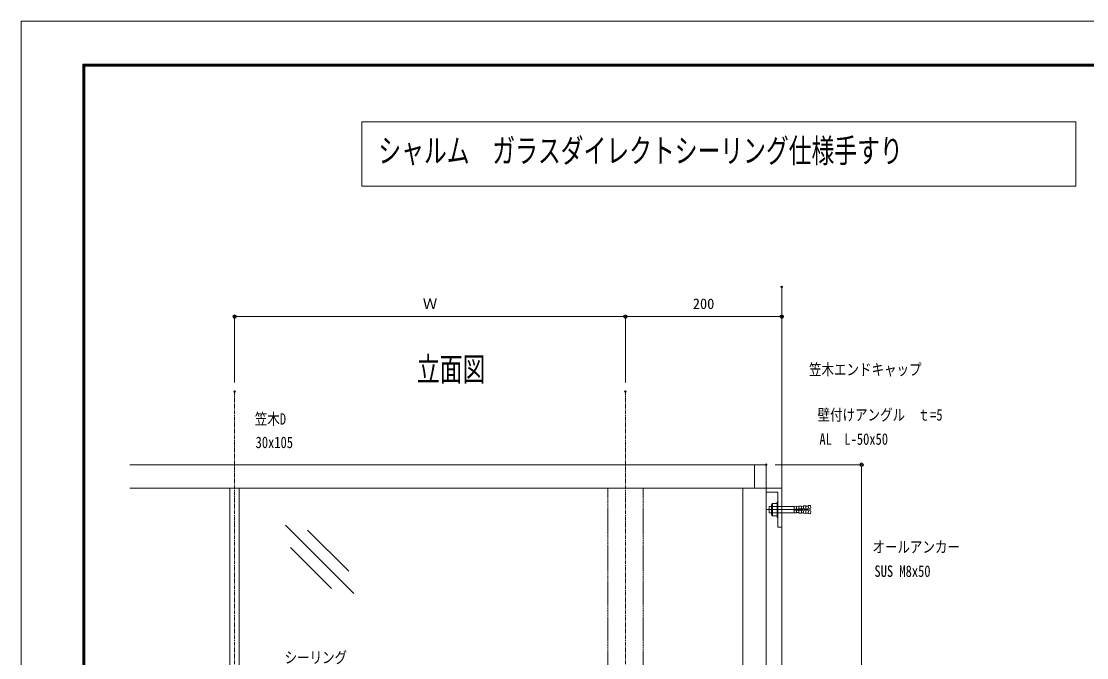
# Model space of a CAD drawing. Units: millimetres, scale not verified. Extents: x -1682 to 1682, y -1188 to 1188.
# Drawn here: x -1682 to -319, y 374 to 1188 of the extents above; entities that cross this region are included whole.
import ezdxf
from ezdxf.enums import TextEntityAlignment as Align

# ---------------------------------------------------------------- set-up
doc = ezdxf.new("R2010")
doc.units = ezdxf.units.MM
doc.header["$LTSCALE"] = 4
doc.header["$PDMODE"] = 32
doc.header["$PDSIZE"] = 2
for name, pattern in [('USER1', [2, 1.25, -0.25, 0.25, -0.25]), ('USER3', [0.375, 0.25, -0.125]), ('USER4', [2.3, 2, -0.1, 0.1, -0.1])]:
    doc.linetypes.add(name, pattern=pattern)
for name, color, linetype, lineweight in [('0-0_0', 7, 'Continuous', 18), ('0-1_DEFPOINTS', 7, 'Continuous', 18), ('0-3_MOJI', 7, 'Continuous', 18), ('0-5_WAKU', 7, 'Continuous', 18), ('0-6_6ﾊｯﾁﾝｸﾞ', 4, 'Continuous', 18), ('0-7_2躯体線', 4, 'Continuous', 18), ('0-8_3中心線', 2, 'USER1', 18), ('0-A_1手摺寸法', 7, 'Continuous', 18), ('0-E_4アルミ', 6, 'Continuous', 18), ('1-2_2躯体隠れ', 6, 'USER3', 18)]:
    doc.layers.add(name, color=color, linetype=linetype, lineweight=lineweight)
doc.styles.add('ＭＳ ゴシック', font='')
doc.styles.get('ＭＳ ゴシック').set_extended_font_data('MS Gothic')

# ---------------------------------------------------------------- blocks, each defined once
blk = doc.blocks.new('_ORIGIN2')
at = {"layer": '0-0_0'}
blk.add_line((-0.5, 0), (-1, 0), dxfattribs=at)
for radius in [0.5, 0.25]:
    blk.add_circle((0, 0), radius, dxfattribs=at)
blk = doc.blocks.new('D41')
at = {"layer": '0-1_DEFPOINTS'}
for p in [(2401.373, 1854.545), (2401.373, 1758.625), (2901.371, 1758.625)]:
    blk.add_point(p, dxfattribs=at)
at = {"layer": '0-A_1手摺寸法'}
for p, q in [((2401.373, 1770.125), (2401.373, 1854.545)), ((2896.771, 1854.545), (2405.973, 1854.545)), ((2901.371, 1770.125), (2901.371, 1854.545))]:
    blk.add_line(p, q, dxfattribs=at)
at = {"layer": '0-A_1手摺寸法', "xscale": 4.6, "yscale": 4.6, "rotation": 180}
blk.add_blockref('_ORIGIN2', (2401.373, 1854.545), dxfattribs=at)
at = {"layer": '0-A_1手摺寸法', "xscale": 4.6, "yscale": 4.6}
blk.add_blockref('_ORIGIN2', (2901.371, 1854.545), dxfattribs=at)
at = {"layer": '0-A_1手摺寸法', "style": 'ＭＳ ゴシック'}
blk.add_text('Ｗ', height=13.49, dxfattribs=at).set_placement((2642.172, 1860.295), align=Align.BOTTOM_LEFT)
blk = doc.blocks.new('D42')
at = {"layer": '0-1_DEFPOINTS'}
blk.add_point((3081.371, 1665.125), dxfattribs=at)
at = {"layer": '0-A_1手摺寸法'}
for p, q in [((3092.871, 1665.125), (3203.506, 1665.125)), ((3203.506, 1660.525), (3203.506, 569.725))]:
    blk.add_line(p, q, dxfattribs=at)
at = {"layer": '0-A_1手摺寸法', "xscale": 4.6, "yscale": 4.6, "rotation": 90}
blk.add_blockref('_ORIGIN2', (3203.506, 1665.125), dxfattribs=at)
blk = doc.blocks.new('D43')
at = {"layer": '0-1_DEFPOINTS'}
for p in [(3101.371, 1892.519), (2901.371, 1854.545), (2901.371, 1758.625)]:
    blk.add_point(p, dxfattribs=at)
at = {"layer": '0-A_1手摺寸法'}
for p, q in [((3101.371, 1881.019), (3101.371, 1854.545)), ((2901.371, 1770.125), (2901.371, 1854.545)), ((3096.771, 1854.545), (2905.971, 1854.545))]:
    blk.add_line(p, q, dxfattribs=at)
at = {"layer": '0-A_1手摺寸法', "xscale": 4.6, "yscale": 4.6, "rotation": 180}
blk.add_blockref('_ORIGIN2', (2901.371, 1854.545), dxfattribs=at)
at = {"layer": '0-A_1手摺寸法', "xscale": 4.6, "yscale": 4.6}
blk.add_blockref('_ORIGIN2', (3101.371, 1854.545), dxfattribs=at)
at = {"layer": '0-A_1手摺寸法', "style": 'ＭＳ ゴシック'}
blk.add_text('200', height=13.49, dxfattribs=at).set_placement((2987.571, 1860.295), align=Align.BOTTOM_LEFT)

msp = doc.modelspace()

# ---------------------------------------------------------------- linework, layer by layer
at = {"layer": '0-0_0'}
for p, q in [((-729.061, 620.61), (-1543.142, 620.61)), ((-744.061, 620.61), (-744.061, 590.61)), ((-729.061, 620.61), (-729.061, 590.61)), ((-729.061, 590.61), (-1543.142, 590.61))]:
    msp.add_line(p, q, dxfattribs=at)
msp.add_lwpolyline([(-332.971, 977.029), (-1246.265, 977.029), (-1246.265, 1059.355), (-332.971, 1059.355)], close=True, dxfattribs=at)
at = {"layer": '0-1_DEFPOINTS', "color": 5}
msp.add_line((1682, 1188), (-1682, 1188), dxfattribs=at)
msp.add_lwpolyline([(-1682, 1188), (-1682, -1188), (1682, -1188)], dxfattribs=at)
at = {"layer": '0-5_WAKU'}
for p, q in [((-1603.2, 1133.2), (-1603.2, -1129.2)), ((1599.2, 1133.2), (-1603.2, 1133.2)), ((-1602.6, 1132.6), (-1602.6, -1128.6)), ((1598.6, 1132.6), (-1602.6, 1132.6)), ((-1602, 1132), (-1602, -1128)), ((1598, 1132), (-1602, 1132)), ((-1601.4, 1131.4), (-1601.4, -1127.4)), ((1597.4, 1131.4), (-1601.4, 1131.4)), ((-1600.8, 1130.8), (-1600.8, -1126.8)), ((1596.8, 1130.8), (-1600.8, 1130.8))]:
    msp.add_line(p, q, dxfattribs=at)
at = {"layer": '0-6_6ﾊｯﾁﾝｸﾞ'}
for p, q in [((-1415.059, 590.61), (-1415.059, -399.39)), ((-1403.059, 590.61), (-1403.059, -399.39)), ((-1344.075, 543.213), (-1256.613, 455.752)), ((-1315.644, 536.659), (-1263.167, 484.183)), ((-1337.521, 514.782), (-1285.044, 462.306))]:
    msp.add_line(p, q, dxfattribs=at)
at = {"layer": '0-7_2躯体線'}
msp.add_line((-709.061, 848.004), (-709.061, -479.39), dxfattribs=at)
at = {"layer": '0-8_3中心線'}
for p, q in [((-1409.059, 714.11), (-1409.059, -604.39)), ((-909.061, 714.11), (-909.061, -604.39)), ((-728.445, 563.11), (-672.049, 563.11))]:
    msp.add_line(p, q, dxfattribs=at)
at = {"layer": '0-8_3中心線', "linetype": 'USER4'}
msp.add_line((-728.445, 563.11), (-681.647, 563.11), dxfattribs=at)
at = {"layer": '0-E_4アルミ'}
for p, q in [((-759.061, 590.61), (-759.061, -399.39)), ((-759.061, 590.61), (-759.061, 585.61)), ((-729.061, 590.61), (-729.061, -429.39)), ((-709.061, 590.61), (-729.061, 590.61)), ((-709.061, 540.61), (-709.061, 590.61)), ((-714.061, 585.61), (-729.061, 585.61)), ((-715.047, 573.11), (-715.047, 553.11)), ((-715.047, 573.11), (-714.061, 573.11)), ((-714.061, 540.61), (-714.061, 585.61)), ((-714.061, 573.11), (-714.061, 553.11)), ((-725.244, 567.11), (-722.047, 567.11)), ((-725.244, 567.11), (-725.244, 559.11)), ((-725.244, 559.11), (-722.047, 559.11)), ((-722.047, 569.11), (-722.047, 557.11)), ((-721.047, 571.11), (-715.047, 571.11)), ((-721.047, 571.11), (-721.047, 555.11)), ((-721.047, 567.11), (-715.047, 567.11)), ((-721.047, 559.11), (-715.047, 559.11)), ((-714.061, 567.091), (-693.231, 567.14)), ((-714.061, 559.11), (-692.999, 559.11)), ((-693.501, 563.61), (-672.047, 564.856)), ((-693.501, 562.61), (-693.501, 563.61)), ((-693.501, 562.61), (-672.047, 561.364)), ((-693.231, 567.14), (-690.236, 567.313)), ((-693.029, 563.646), (-693.231, 567.14)), ((-693.029, 562.574), (-693.231, 559.08)), ((-693.231, 559.08), (-690.236, 558.907)), ((-690.236, 567.313), (-690.035, 563.833)), ((-690.236, 558.907), (-690.035, 562.387)), ((-690.207, 566.814), (-687.212, 566.987)), ((-690.207, 559.406), (-687.212, 559.234)), ((-689.873, 566.833), (-687.212, 566.987)), ((-689.873, 559.387), (-687.212, 559.234)), ((-687.241, 567.486), (-684.246, 567.659)), ((-687.241, 567.486), (-687.04, 564.006)), ((-687.241, 558.734), (-687.04, 562.215)), ((-686.907, 567.505), (-683.912, 567.678)), ((-683.912, 567.678), (-683.711, 564.196)), ((-683.912, 558.542), (-683.711, 562.024)), ((-683.883, 567.179), (-681.222, 567.332)), ((-683.883, 567.179), (-681.306, 567.327)), ((-683.883, 559.041), (-681.222, 558.888)), ((-683.883, 559.041), (-681.306, 558.893)), ((-681.25, 567.831), (-681.05, 564.351)), ((-681.25, 558.389), (-681.05, 561.869)), ((-678.255, 558.216), (-678.055, 561.696)), ((-678.227, 567.505), (-675.232, 567.678)), ((-675.26, 568.177), (-672.248, 568.351)), ((-675.26, 568.177), (-675.06, 564.697)), ((-675.26, 558.043), (-675.06, 561.523)), ((-672.049, 564.898), (-672.248, 568.351)), ((-672.049, 561.322), (-672.248, 557.869)), ((-721.047, 555.11), (-715.047, 555.11)), ((-715.047, 553.11), (-714.061, 553.11)), ((-687.241, 558.734), (-684.246, 558.562)), ((-686.907, 558.715), (-683.912, 558.542)), ((-681.25, 558.389), (-678.255, 558.216)), ((-678.227, 558.715), (-675.232, 558.542)), ((-675.26, 558.043), (-672.248, 557.869)), ((-714.061, 540.61), (-709.061, 540.61))]:
    msp.add_line(p, q, dxfattribs=at)
msp.add_lwpolyline([(-681.25, 567.831), (-678.255, 568.004), (-678.055, 564.524)], dxfattribs=at)
for centre, radius, start, end in [((-719.547, 569.11), 2.5, 126.8699, 233.1301), ((-713.547, 563.11), 8.5, 151.92751, 208.07249), ((-719.547, 557.11), 2.5, 126.8699, 233.1301)]:
    msp.add_arc(centre, radius, start, end, dxfattribs=at)
at = {"layer": '1-2_2躯体隠れ'}
for p, q in [((-931.561, 590.61), (-931.561, -399.39)), ((-886.561, 590.61), (-886.561, -399.39))]:
    msp.add_line(p, q, dxfattribs=at)

# ---------------------------------------------------------------- block references
at = {"layer": '0-A_1手摺寸法'}
for name in ['D43', 'D41', 'D42']:
    msp.add_blockref(name, (-3810.432, -1044.515), dxfattribs=at)

# ---------------------------------------------------------------- texts
at = {"layer": '0-0_0', "style": 'ＭＳ ゴシック', "width": 0.7}
msp.add_text('シャルム\u3000ガラスダイレクトシーリング仕様手すり', height=30.55, dxfattribs=at).set_placement((-1225.202, 997.979), align=Align.BOTTOM_LEFT)
at = {"layer": '0-3_MOJI', "style": 'ＭＳ ゴシック'}
for s, height, width, p in [('立面図', 30.55, 0.7, (-1175.848, 718.383)), ('笠木エンドキャップ', 14.66, 0.8, (-674.192, 730.713)), ('笠木D', 14.66, 0.8, (-1383.281, 667.401)), ('壁付けアングル\u3000ｔ=5', 14.66, 0.8, (-663.276, 672.659)), ('30x105', 14.66, 0.8, (-1382.25, 637.469)), ('AL\u3000L-50x50', 14.66, 0.8, (-660.9, 641.675)), ('オールアンカー', 14.66, 0.8, (-593.104, 503.598)), ('SUS M8x50', 14.66, 0.8, (-590.501, 472.614)), ('シーリング', 14.66, 0.8, (-1345.136, 362.13))]:
    msp.add_text(s, height=height, dxfattribs=dict(at, width=width)).set_placement(p, align=Align.BOTTOM_LEFT)

doc.saveas('drawing.dxf')
